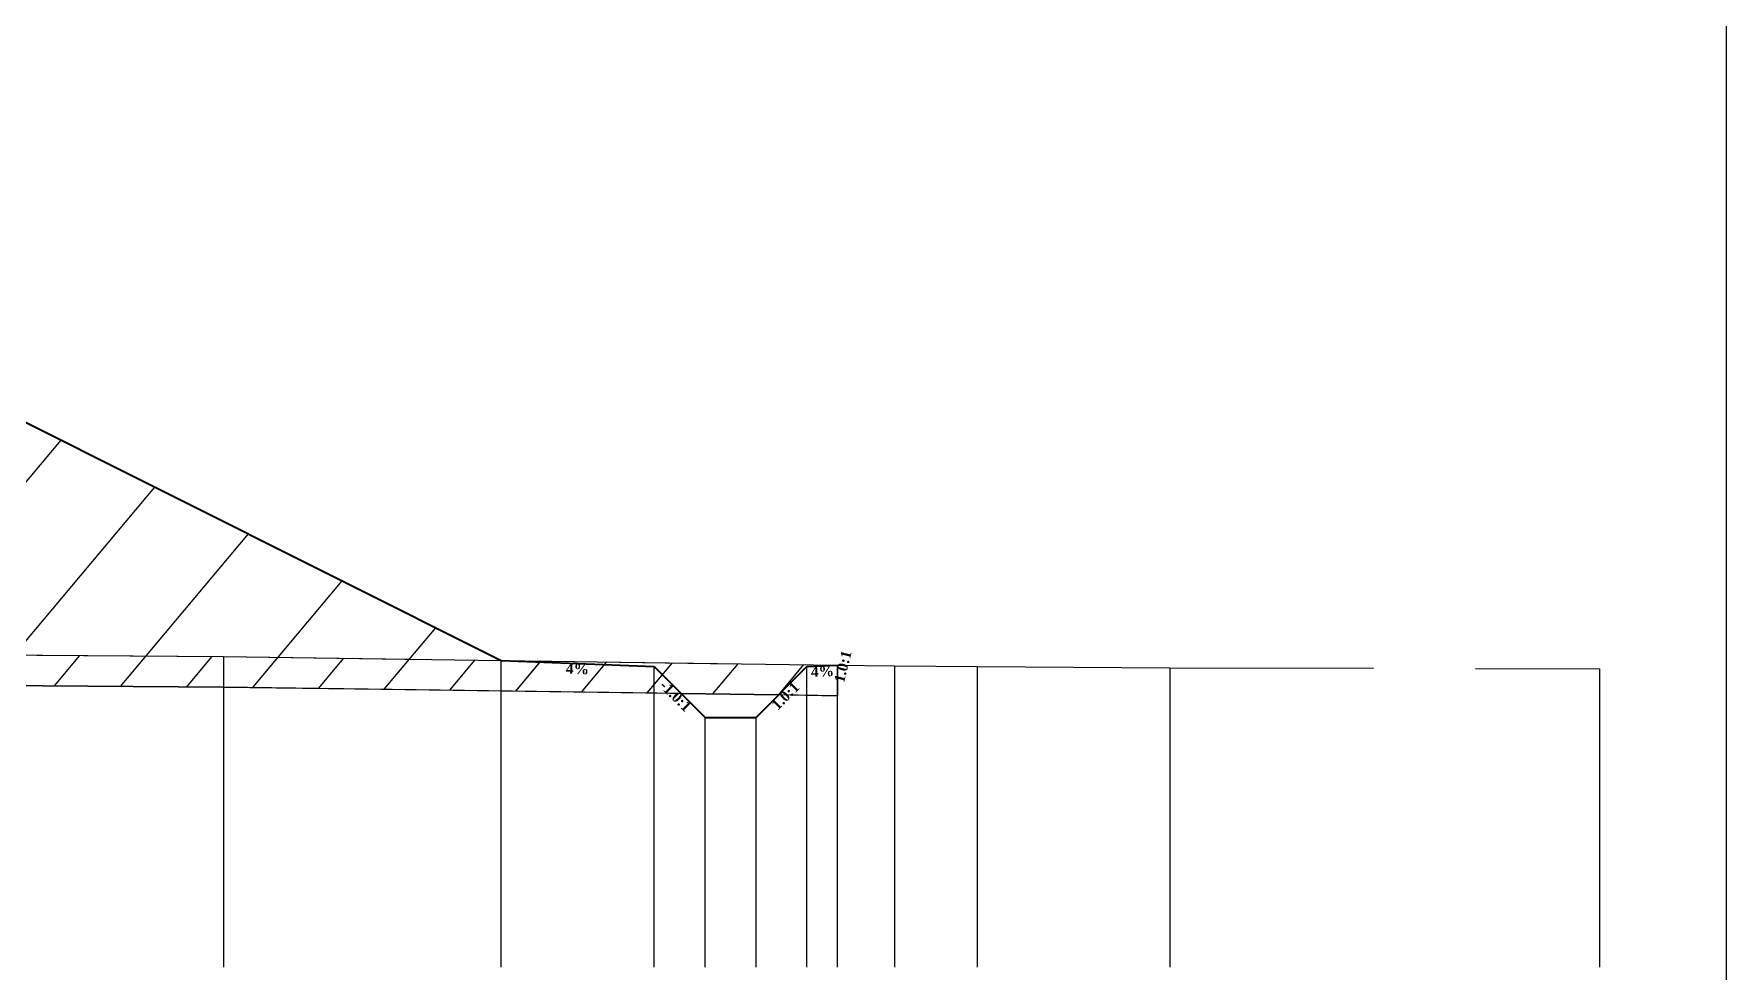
# Model space of a CAD drawing. Header units: millimetres. Extents: x 2762 to 3076, y 916 to 3305.
# Drawn here: x 2831.69 to 2848.3, y 1224.73 to 1233.94 of the extents above; entities that cross this region are included whole.
import ezdxf

# ---------------------------------------------------------------- set-up
doc = ezdxf.new("R2010")
doc.units = ezdxf.units.MM
doc.header["$LTSCALE"] = 2
doc.linetypes.add('CACHE', pattern=[9.525, 6.35, -3.175])
doc.linetypes.add('DASHED', pattern=[0.75, 0.5, -0.25])
doc.layers.add('C-ROAD-CORR', color=5, linetype='Continuous')
doc.layers.add('C-ROAD-SCTN', color=7, linetype='Continuous')
doc.styles.add('C3D_Etiquette', font='romans.shx')

msp = doc.modelspace()

# ---------------------------------------------------------------- hatches: boundary and pattern name
at = {"linetype": 'Continuous', "lineweight": -3}
h = msp.add_hatch(dxfattribs=at)
h.set_pattern_fill('_U', color=3, angle=50, style=0, pattern_type=0)
h.set_pattern_definition([(50, (2839.0009, 1227.4545), (-0.766044, 0.642788), [])])
h.paths.add_polyline_path([(2839.001, 1227.455), (2839.279, 1227.733), (2839.579, 1227.745), (2839.58, 1227.746), (2839.58, 1227.446)])
h.paths.add_polyline_path([(2805.488, 1227.672), (2805.721, 1227.904), (2807.221, 1227.964), (2816.158, 1232.433), (2824.155, 1232.753), (2826.551, 1232.657), (2836.279, 1227.793), (2837.779, 1227.733), (2838.044, 1227.468), (2833.554, 1227.531), (2822.723, 1227.604), (2822.352, 1227.601)])
h.paths.add_polyline_path([(2803.905, 1227.678), (2803.905, 1227.978), (2803.921, 1227.916), (2804.221, 1227.904), (2804.449, 1227.676)])
h = msp.add_hatch(dxfattribs=at)
h.set_pattern_fill('_U', color=150, scale=0.5, angle=50, style=0, pattern_type=0)
h.set_pattern_definition([(50, (2839.00087, 1227.4545), (-0.383022, 0.321394), [])])
h.paths.add_polyline_path([(2839.001, 1227.455), (2839.279, 1227.733), (2839.579, 1227.745), (2839.58, 1227.746), (2839.58, 1227.446)])
h.paths.add_polyline_path([(2836.279, 1227.793), (2839.58, 1227.746), (2839.579, 1227.745), (2839.279, 1227.733), (2839.001, 1227.455), (2838.044, 1227.468), (2837.779, 1227.733)])
h.paths.add_polyline_path([(2805.488, 1227.672), (2805.721, 1227.904), (2807.221, 1227.964), (2822.352, 1227.901), (2822.723, 1227.904), (2833.554, 1227.831), (2836.279, 1227.793), (2837.779, 1227.733), (2838.044, 1227.468), (2833.554, 1227.531), (2822.723, 1227.604), (2822.352, 1227.601)])
h.paths.add_polyline_path([(2803.905, 1227.978), (2807.221, 1227.964), (2805.721, 1227.904), (2805.488, 1227.672), (2804.449, 1227.676), (2804.221, 1227.904), (2803.921, 1227.916)])
h.paths.add_polyline_path([(2803.905, 1227.678), (2803.905, 1227.978), (2803.921, 1227.916), (2804.221, 1227.904), (2804.449, 1227.676)])

# ---------------------------------------------------------------- linework, layer by layer
at = {"color": 253, "linetype": 'Continuous', "lineweight": -3}
for p, q in [((2826.551, 1232.657), (2836.279, 1227.793)), ((2822.723, 1227.904), (2833.554, 1227.831)), ((2833.554, 1227.831), (2836.279, 1227.793)), ((2836.279, 1227.793), (2839.58, 1227.746)), ((2837.779, 1227.733), (2836.279, 1227.793)), ((2836.279, 1227.793), (2837.779, 1227.733)), ((2836.279, 1227.793), (2837.779, 1227.733)), ((2833.554, 1227.531), (2822.723, 1227.604)), ((2833.554, 1227.531), (2822.723, 1227.604)), ((2838.044, 1227.468), (2837.779, 1227.733)), ((2837.779, 1227.733), (2838.044, 1227.468)), ((2837.779, 1227.733), (2838.044, 1227.468)), ((2839.001, 1227.455), (2839.279, 1227.733)), ((2839.279, 1227.733), (2839.001, 1227.455)), ((2839.001, 1227.455), (2839.279, 1227.733)), ((2839.279, 1227.733), (2839.579, 1227.745)), ((2839.579, 1227.745), (2839.279, 1227.733)), ((2839.279, 1227.733), (2839.579, 1227.745)), ((2839.579, 1227.745), (2839.58, 1227.746)), ((2839.58, 1227.746), (2839.579, 1227.745)), ((2839.579, 1227.745), (2839.58, 1227.746)), ((2839.58, 1227.746), (2839.58, 1227.446)), ((2839.58, 1227.746), (2839.58, 1227.446)), ((2838.044, 1227.468), (2833.554, 1227.531)), ((2838.044, 1227.468), (2833.554, 1227.531)), ((2839.001, 1227.455), (2838.044, 1227.468)), ((2838.044, 1227.468), (2839.001, 1227.455)), ((2838.279, 1227.233), (2838.044, 1227.468)), ((2839.001, 1227.455), (2838.779, 1227.233)), ((2839.58, 1227.446), (2839.001, 1227.455)), ((2839.58, 1227.446), (2839.001, 1227.455)), ((2838.779, 1227.233), (2838.279, 1227.233))]:
    msp.add_line(p, q, dxfattribs=at)
at = {"color": 105, "linetype": 'DASHED', "lineweight": -3, "ltscale": 2}
for p, q in [((2822.723, 1227.904), (2833.554, 1227.831)), ((2833.554, 1227.831), (2840.137, 1227.738)), ((2840.137, 1227.738), (2840.95, 1227.734)), ((2840.95, 1227.734), (2842.84, 1227.721)), ((2842.84, 1227.721), (2847.055, 1227.711))]:
    msp.add_line(p, q, dxfattribs=at)
at = {"color": 98, "linetype": 'CACHE', "lineweight": -3}
for p, q in [((2833.554, 1227.831), (2833.554, 1224.784)), ((2840.137, 1227.738), (2840.137, 1224.784)), ((2840.95, 1227.734), (2840.95, 1224.784)), ((2842.84, 1227.721), (2842.84, 1224.784)), ((2847.055, 1227.711), (2847.055, 1224.784))]:
    msp.add_line(p, q, dxfattribs=at)
at = {"color": 8, "linetype": 'CACHE', "lineweight": -3}
for p, q in [((2836.279, 1224.784), (2836.279, 1227.793)), ((2837.779, 1224.784), (2837.779, 1227.733)), ((2839.279, 1224.784), (2839.279, 1227.733)), ((2839.579, 1224.784), (2839.579, 1227.745)), ((2839.58, 1224.784), (2839.58, 1227.746)), ((2838.279, 1224.784), (2838.279, 1227.233)), ((2838.779, 1224.784), (2838.779, 1227.233))]:
    msp.add_line(p, q, dxfattribs=at)
at = {"color": 6, "linetype": 'Continuous', "lineweight": -3}
for p, q in [((2822.723, 1227.604), (2833.554, 1227.531)), ((2833.554, 1227.531), (2835.102, 1227.509)), ((2835.102, 1227.509), (2836.279, 1227.493)), ((2836.279, 1227.493), (2839.115, 1227.453)), ((2839.115, 1227.453), (2839.58, 1227.446))]:
    msp.add_line(p, q, dxfattribs=at)
msp.add_lwpolyline([(2789.764, 1243.145), (2848.299, 1243.145), (2848.299, 1213.645), (2789.764, 1213.645)], close=True)
at = {"layer": 'C-ROAD-CORR', "color": 1, "linetype": 'Continuous', "lineweight": 40}
for p, q in [((2826.551, 1232.657), (2836.279, 1227.793)), ((2836.279, 1227.793), (2837.779, 1227.733)), ((2837.779, 1227.733), (2838.279, 1227.233)), ((2838.779, 1227.233), (2839.279, 1227.733)), ((2839.279, 1227.733), (2839.579, 1227.745)), ((2839.579, 1227.745), (2839.58, 1227.746)), ((2838.279, 1227.233), (2838.779, 1227.233))]:
    msp.add_line(p, q, dxfattribs=at)
at = {"layer": 'C-ROAD-CORR', "color": 1, "linetype": 'Continuous', "lineweight": -3}
for p, q in [((2837.779, 1227.733), (2838.279, 1227.233)), ((2838.779, 1227.233), (2839.279, 1227.733))]:
    msp.add_line(p, q, dxfattribs=at)
at = {"layer": 'C-ROAD-SCTN', "color": 154, "linetype": 'Continuous', "lineweight": -3}
for p, q in [((2826.551, 1232.657), (2836.279, 1227.793)), ((2836.279, 1227.793), (2837.779, 1227.733)), ((2837.779, 1227.733), (2838.279, 1227.233)), ((2838.779, 1227.233), (2839.279, 1227.733)), ((2839.279, 1227.733), (2839.579, 1227.745)), ((2839.579, 1227.745), (2839.58, 1227.746)), ((2838.279, 1227.233), (2838.779, 1227.233))]:
    msp.add_line(p, q, dxfattribs=at)
at = {"layer": 'C-ROAD-SCTN', "color": 1, "linetype": 'Continuous', "lineweight": -3}
for p, q in [((2826.551, 1232.657), (2836.279, 1227.793)), ((2836.279, 1227.793), (2837.779, 1227.733)), ((2837.779, 1227.733), (2838.279, 1227.233)), ((2838.779, 1227.233), (2839.279, 1227.733)), ((2839.279, 1227.733), (2839.579, 1227.745)), ((2839.579, 1227.745), (2839.58, 1227.746)), ((2838.279, 1227.233), (2838.779, 1227.233))]:
    msp.add_line(p, q, dxfattribs=at)

# ---------------------------------------------------------------- texts
at = {"color": 7, "linetype": 'Continuous', "lineweight": -3, "char_height": 0.1, "attachment_point": 2, "style": 'C3D_Etiquette'}
for s, insert, width, rotation in [('{\\fTimes New Roman|b1|i0|c0|p18;1.0:1}', (2839.583, 1227.745), 0.29446, 75.9638), ('{\\fTimes New Roman|b1|i0|c0|p18;4%}', (2837.029, 1227.759), 0.42071, 357.7094), ('{\\fTimes New Roman|b1|i0|c0|p18;4%}', (2839.429, 1227.735), 0.37094, 2.2906), ('{\\fTimes New Roman|b1|i0|c0|p18;-1.0:1}', (2838.026, 1227.48), 0.34598, 315), ('{\\fTimes New Roman|b1|i0|c0|p18;1.0:1}', (2839.032, 1227.48), 0.29001, 45)]:
    msp.add_mtext(s, dxfattribs=dict(at, insert=insert, width=width, rotation=rotation))

doc.saveas('drawing.dxf')
